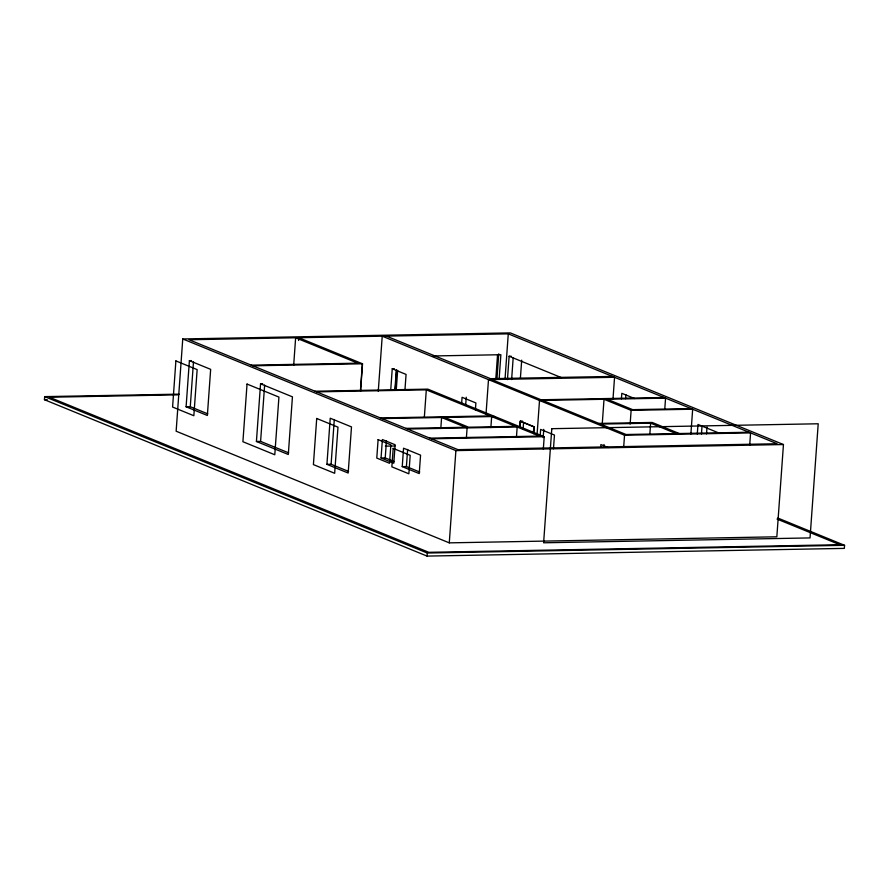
<?xml version="1.0" encoding="UTF-8"?>
<svg xmlns="http://www.w3.org/2000/svg" width="889" height="889" viewBox="0 0 889 889"><rect width="100%" height="100%" fill="white"/><g stroke="black" fill="none" stroke-linecap="round" stroke-linejoin="round"><path stroke-width="1.33" d="M777.786 518.031L844.55 545.313L844.328 548.391L427.053 556.092L44.45 399.706L44.672 396.627L179.145 394.149M182.756 338.953L176.144 431.209L449.278 542.857L776.842 536.8L783.453 444.544L510.319 332.908L182.756 338.953L455.89 450.601L783.453 444.544M189.401 360.656L210.66 369.346L207.359 415.474L186.101 406.784L189.401 360.656L191.491 360.623M207.782 413.863L190.268 406.718L193.48 361.945M260.555 383.804L292.437 396.838L288.303 454.501L256.421 441.466L260.555 383.804L262.644 383.77M288.658 452.857L260.599 441.389L264.633 385.104M293.67 365.312L295.637 337.776L357.811 363.19L251.231 365.157M298.571 340.476L298.771 337.72L362.534 363.79L360.567 391.327M326.93 464.347L330.23 418.219L351.488 426.909L348.177 473.037L326.93 464.347L331.097 464.28L348.599 471.426M331.097 464.28L334.308 419.508M360.456 390.293L362.323 364.179M378.269 391.26L382.226 336.175L624.534 435.221L750.583 432.899L749.705 445.289M381.059 457.991L382.381 439.544L395.127 444.756L393.805 463.202L381.059 457.991L385.226 457.913L394.16 461.558M385.226 457.913L386.459 440.777M390.771 389.371L392.249 368.757L394.338 368.724M394.938 389.293L396.316 370.057M395.272 389.293L396.65 370.057M396.272 389.582L397.661 370.346M404.984 389.526L406.062 374.413L392.249 368.757M402.239 466.647L403.562 448.2L420.564 455.146L419.241 473.593L402.239 466.647L406.406 466.569L419.764 472.037M406.406 466.569L407.64 449.434M424.331 417.386L426.309 389.849L316.595 391.871M427.053 556.092L427.276 553.025L44.672 396.627M440.8 428.509L441.589 417.486L467.103 427.92L466.414 437.555M449.278 542.857L455.89 450.601M461.68 402.795L462.069 397.305L475.893 402.95L475.393 409.818M465.658 405.473L466.247 397.227M486.027 414.041L488.494 379.614L614.555 377.292L612.977 399.317M490.872 427.587L491.661 416.563L539.49 436.11L429.776 438.144M495.773 379.503L497.551 354.778M496.973 378.581L498.751 353.844M499.096 379.447L500.874 354.711L433.176 355.967M505.019 379.292L508.275 333.853L189.057 339.742L457.946 449.645L777.153 443.755L508.275 333.853M507.452 379.614L509.119 356.256L511.208 356.222M511.62 379.536L513.197 357.556M520.409 378.003L521.699 360.145M516.487 436.632L517.176 426.987L407.462 429.02M519.609 426.709L520.009 421.208L533.822 426.853L533.433 432.354M520.143 426.698L520.532 421.197L522.621 421.164M523.076 429.387L523.565 422.519M533.856 433.721L534.356 426.853L520.532 421.197M537.045 434.899L539.512 400.472L665.561 398.139L664.772 409.162M540.145 436.288L540.634 429.42L554.458 435.065L553.469 448.801M543.179 437.599L543.768 429.365M543.323 449.101L544.212 436.71L427.842 389.138L315.006 391.227M600.708 447.189L600.897 444.556L608.187 447.534M602.242 424.064L604.02 399.283L631.123 410.351L692.664 409.218L690.886 434.01M603.831 447.134L604.02 444.489M621.411 398.805L621.811 393.316L634.557 398.528M625.589 398.728L625.878 394.605M623.745 446.234L624.534 435.221M630.134 424.131L631.123 410.351M649.848 434.176L650.637 423.164L600.564 424.086M697.287 434.054L697.976 424.442L719.657 433.31M701.454 433.976L702.043 425.742M706.533 433.888L707.022 427.02M252.832 365.812L362.534 363.79M612.421 376.425L490.55 378.67L386.393 336.098M178.533 394.838L49.395 397.227L428.809 552.313L839.827 544.724L777.019 519.054M44.45 399.706L47.228 399.661M663.972 397.494L541.045 399.761L491.628 379.559M186.101 406.784L190.268 406.718M691.075 408.573L632.657 409.651L607.143 399.217M380.359 417.941L490.072 415.919L426.309 389.849M381.959 418.597L494.795 416.508M598.975 423.431L652.17 422.453L679.274 433.532M405.873 428.365L465.503 427.265M515.576 426.342L468.636 427.209L444.722 417.43M748.994 432.243L626.067 434.51L542.646 400.417M256.421 441.466L260.599 441.389M431.376 438.788L544.212 436.71M385.382 446.167L394.872 445.989M427.276 553.025L844.55 545.313M509.119 356.256L561.203 377.547M650.637 423.164L676.14 433.588M175.889 360.912L172.588 407.04L193.846 415.73L197.147 369.602L175.889 360.912M247.042 384.059L242.908 441.722L274.79 454.757L278.924 397.094L247.042 384.059M316.717 418.475L313.406 464.603L334.664 473.292L337.976 427.164L316.717 418.475M378.103 439.622L376.78 458.068L389.538 463.28L390.86 444.833L378.103 439.622M393.182 448.389L391.86 466.836L408.862 473.793L410.185 455.335L393.182 448.389M551.791 428.687L543.612 542.79L810.035 537.923L818.213 423.775L551.791 428.687"/></g></svg>
